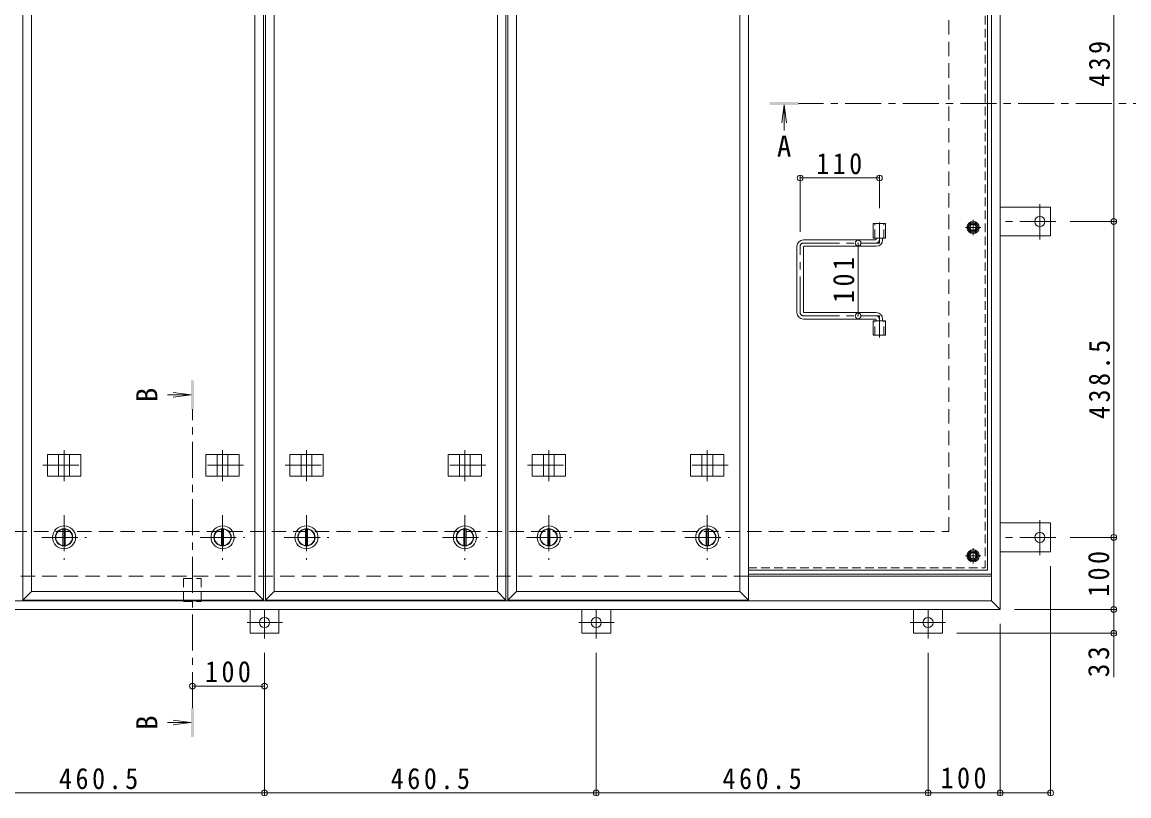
# Model space of a CAD drawing. Units: millimetres at full size, sheet at 1:10. Extents: x -2660 to 2777, y -1962 to 1732.
# Drawn here: x -1641 to -105, y -483 to 591 of the extents above; entities that cross this region are included whole.
import ezdxf
from ezdxf.enums import TextEntityAlignment as Align

# ---------------------------------------------------------------- set-up
doc = ezdxf.new("R2010")
doc.units = ezdxf.units.MM
doc.header["$LTSCALE"] = 10
doc.header["$PDMODE"] = 32
doc.header["$PDSIZE"] = 8
for name, pattern in [('CHAIN1', [8, 5, -1, 1, -1]), ('DASHED1', [1.8, 1.2, -0.6]), ('DASHED2', [3, 2, -1])]:
    doc.linetypes.add(name, pattern=pattern)
for name, color, linetype, lineweight in [('0-1_躯体', 2, 'DASHED2', 9), ('0-2_仕上', 3, 'Continuous', 9), ('0-3_建具', 4, 'Continuous', 9), ('0-5_寸法', 7, 'DASHED1', 9), ('0-6_ハッチ', 6, 'Continuous', 9), ('0-7', 5, 'Continuous', 5), ('0-A', 3, 'CHAIN1', 9), ('0-B', 2, 'Continuous', 9), ('0-C', 2, 'Continuous', 9), ('0-E', 3, 'Continuous', 9), ('0-F', 7, 'Continuous', 9)]:
    doc.layers.add(name, color=color, linetype=linetype, lineweight=lineweight)
doc.styles.add('ＭＳ ゴシック', font='')
doc.styles.get('ＭＳ ゴシック').set_extended_font_data('MS Gothic')

msp = doc.modelspace()

# ---------------------------------------------------------------- linework, layer by layer
at = {"layer": '0-1_躯体'}
for p, q in [((-354.89, -116.56), (-354.89, 1183.44)), ((-2254.89, -116.56), (-354.89, -116.56)), ((-633.29, -178.56), (-2313.89, -178.56))]:
    msp.add_line(p, q, dxfattribs=at)
at = {"layer": '0-1_躯体', "linetype": 'Continuous'}
msp.add_line((-295.89, -178.56), (-633.29, -178.56), dxfattribs=at)
at = {"layer": '0-2_仕上'}
for p, q in [((-1640.09, -211.56), (-1640.09, 1278.44)), ((-1306.09, 1278.44), (-1306.09, -211.56)), ((-1303.69, -211.56), (-1303.69, 1278.44)), ((-969.69, 1278.44), (-969.69, -211.56)), ((-967.29, -211.56), (-967.29, 1278.44)), ((-633.29, 1278.44), (-633.29, -211.56)), ((-1628.09, -199.56), (-1628.09, 1266.44)), ((-1318.09, 1266.44), (-1318.09, -199.56)), ((-1291.69, -199.56), (-1291.69, 1266.44)), ((-981.69, 1266.44), (-981.69, -199.56)), ((-955.29, -199.56), (-955.29, 1266.44)), ((-645.29, 1266.44), (-645.29, -199.56)), ((-460.04, 290.94), (-460.04, 310.94)), ((-460.04, 310.94), (-442.74, 310.94)), ((-442.74, 290.94), (-442.74, 310.94)), ((-460.04, 290.94), (-442.74, 290.94)), ((-460.04, 155.94), (-460.04, 175.94)), ((-460.04, 175.94), (-442.74, 175.94)), ((-442.74, 155.94), (-442.74, 175.94)), ((-460.04, 155.94), (-442.74, 155.94)), ((-1640.09, -211.56), (-1628.09, -199.56)), ((-1318.09, -199.56), (-1628.09, -199.56)), ((-1303.69, -211.56), (-1291.69, -199.56)), ((-981.69, -199.56), (-1291.69, -199.56)), ((-967.29, -211.56), (-955.29, -199.56)), ((-645.29, -199.56), (-955.29, -199.56))]:
    msp.add_line(p, q, dxfattribs=at)
at = {"layer": '0-2_仕上', "color": 4, "linetype": 'CHAIN1'}
for p, q in [((-48.95, 477.81), (-563.58, 477.81)), ((-1404.89, -361.73), (-1404.89, 53.2))]:
    msp.add_line(p, q, dxfattribs=at)
at = {"layer": '0-2_仕上', "color": 4}
for p, q in [((-583.58, 475.81), (-586.84, 451.02)), ((-583.58, 475.81), (-583.58, 440.21)), ((-583.58, 475.81), (-580.32, 451.02)), ((-1406.89, 73.2), (-1439.66, 73.2)), ((-1406.89, 73.2), (-1431.68, 76.46)), ((-1406.89, 73.2), (-1431.68, 69.94)), ((-1406.89, -381.73), (-1439.66, -381.73)), ((-1406.89, -381.73), (-1431.68, -378.47)), ((-1406.89, -381.73), (-1431.68, -385))]:
    msp.add_line(p, q, dxfattribs=at)
at = {"layer": '0-2_仕上', "linetype": 'DASHED1'}
for p, q in [((-457.74, 290.94), (-457.74, 310.94)), ((-445.04, 290.94), (-445.04, 310.94)), ((-457.74, 155.94), (-457.74, 175.94)), ((-445.04, 155.94), (-445.04, 175.94))]:
    msp.add_line(p, q, dxfattribs=at)
at = {"layer": '0-2_仕上'}
for points in [[(-1318.09, -199.56), (-1306.09, -211.56), (-1640.09, -211.56)], [(-981.69, -199.56), (-969.69, -211.56), (-1303.69, -211.56)], [(-645.29, -199.56), (-633.29, -211.56), (-967.29, -211.56)]]:
    msp.add_lwpolyline(points, dxfattribs=at)
at = {"layer": '0-2_仕上', "color": 4}
for points in [[(-603.58, 475.81), (-603.58, 479.81), (-563.58, 475.81), (-563.58, 479.81)], [(-1402.89, 93.2), (-1406.89, 93.2), (-1402.89, 53.2), (-1406.89, 53.2)], [(-1406.89, -401.73), (-1402.89, -401.73), (-1406.89, -361.73), (-1402.89, -361.73)]]:
    msp.add_solid(points, dxfattribs=at)
at = {"layer": '0-3_建具', "color": 2}
for p, q in [((-283.89, -224.56), (-283.89, 1291.44)), ((-295.89, -212.56), (-295.89, 1279.44)), ((-295.89, -178.56), (-633.29, -178.56)), ((-295.89, -212.56), (-2313.89, -212.56)), ((-283.89, -224.56), (-295.89, -212.56)), ((-283.89, -224.56), (-2325.89, -224.56))]:
    msp.add_line(p, q, dxfattribs=at)
at = {"layer": '0-3_建具'}
for p, q in [((-1606.18, -9.56), (-1560.01, -9.56)), ((-1606.18, -39.56), (-1606.18, -9.56)), ((-1590.59, -39.56), (-1590.59, -9.56)), ((-1575.59, -39.56), (-1575.59, -9.56)), ((-1560.01, -39.56), (-1560.01, -9.56)), ((-1340.01, -9.56), (-1386.18, -9.56)), ((-1386.18, -39.56), (-1386.18, -9.56)), ((-1370.59, -39.56), (-1370.59, -9.56)), ((-1355.59, -39.56), (-1355.59, -9.56)), ((-1340.01, -39.56), (-1340.01, -9.56)), ((-1269.78, -9.56), (-1223.61, -9.56)), ((-1269.78, -39.56), (-1269.78, -9.56)), ((-1254.19, -39.56), (-1254.19, -9.56)), ((-1239.19, -39.56), (-1239.19, -9.56)), ((-1223.61, -39.56), (-1223.61, -9.56)), ((-1003.61, -9.56), (-1049.78, -9.56)), ((-1049.78, -39.56), (-1049.78, -9.56)), ((-1034.19, -39.56), (-1034.19, -9.56)), ((-1019.19, -39.56), (-1019.19, -9.56)), ((-1003.61, -39.56), (-1003.61, -9.56)), ((-933.38, -9.56), (-887.21, -9.56)), ((-933.38, -39.56), (-933.38, -9.56)), ((-917.79, -39.56), (-917.79, -9.56)), ((-902.79, -39.56), (-902.79, -9.56)), ((-887.21, -39.56), (-887.21, -9.56)), ((-667.21, -9.56), (-713.38, -9.56)), ((-713.38, -39.56), (-713.38, -9.56)), ((-697.79, -39.56), (-697.79, -9.56)), ((-682.79, -39.56), (-682.79, -9.56)), ((-667.21, -39.56), (-667.21, -9.56)), ((-1606.18, -39.56), (-1560.01, -39.56)), ((-1340.01, -39.56), (-1386.18, -39.56)), ((-1269.78, -39.56), (-1223.61, -39.56)), ((-1003.61, -39.56), (-1049.78, -39.56)), ((-933.38, -39.56), (-887.21, -39.56)), ((-667.21, -39.56), (-713.38, -39.56))]:
    msp.add_line(p, q, dxfattribs=at)
at = {"layer": '0-3_建具', "linetype": 'CHAIN1'}
for p, q in [((-1583.09, -46.68), (-1583.09, -3.44)), ((-1363.09, -46.68), (-1363.09, -3.44)), ((-1246.69, -46.68), (-1246.69, -3.44)), ((-1026.69, -46.68), (-1026.69, -3.44)), ((-910.29, -46.68), (-910.29, -3.44)), ((-690.29, -46.68), (-690.29, -3.44)), ((-1612.5, -24.56), (-1553.68, -24.56)), ((-1333.93, -24.56), (-1392.5, -24.56)), ((-1276.1, -24.56), (-1217.28, -24.56)), ((-997.53, -24.56), (-1056.1, -24.56)), ((-939.7, -24.56), (-880.88, -24.56)), ((-661.13, -24.56), (-719.7, -24.56))]:
    msp.add_line(p, q, dxfattribs=at)
at = {"layer": '0-5_寸法'}
for p, q in [((-1417.19, -181.76), (-1417.19, -213.76)), ((-1417.19, -181.76), (-1392.59, -181.76)), ((-1392.59, -181.76), (-1392.59, -213.76)), ((-1417.19, -213.76), (-1392.59, -213.76))]:
    msp.add_line(p, q, dxfattribs=at)
at = {"layer": '0-6_ハッチ', "linetype": 'CHAIN1'}
for p, q in [((-451.39, 312.32), (-451.39, 283.94)), ((-561.39, 187.45), (-561.39, 279.43)), ((-556.88, 283.94), (-451.39, 283.94)), ((-556.88, 182.94), (-451.39, 182.94)), ((-451.39, 153.05), (-451.39, 182.94))]:
    msp.add_line(p, q, dxfattribs=at)
at = {"layer": '0-6_ハッチ'}
for p, q in [((-565.89, 187.44), (-565.89, 279.44)), ((-456.89, 288.44), (-556.89, 288.44)), ((-556.89, 188.44), (-556.89, 278.44)), ((-555.89, 279.44), (-455.89, 279.44)), ((-455.89, 289.44), (-455.89, 290.94)), ((-446.89, 288.44), (-446.89, 290.94)), ((-555.89, 187.44), (-455.89, 187.44)), ((-456.89, 178.44), (-556.89, 178.44)), ((-455.89, 177.44), (-455.89, 175.94)), ((-446.89, 178.44), (-446.89, 175.94)), ((-633.29, -175.56), (-295.89, -175.56)), ((-633.29, -178.56), (-295.89, -178.56))]:
    msp.add_line(p, q, dxfattribs=at)
for centre, radius, start, end in [((-556.89, 279.44), 9, 90, 180), ((-555.89, 278.44), 1, 90, 180), ((-456.89, 289.44), 1, 270, 0), ((-455.89, 288.44), 9, 270, 0), ((-556.89, 187.44), 9, 180, 270), ((-555.89, 188.44), 1, 180, 270), ((-455.89, 178.44), 9, 0, 90), ((-456.89, 177.44), 1, 0, 90)]:
    msp.add_arc(centre, radius, start, end, dxfattribs=at)
at = {"layer": '0-6_ハッチ', "linetype": 'CHAIN1'}
for centre, radius, start, end in [((-556.88, 279.43), 4.51, 90, 180), ((-455.89, 288.44), 4.5, 270.29569, 0), ((-556.88, 187.45), 4.51, 180, 270), ((-455.89, 178.44), 4.5, 0, 89.70431)]:
    msp.add_arc(centre, radius, start, end, dxfattribs=at)
at = {"layer": '0-7'}
for centre, radius in [((-321.39, 305.61), 5), ((-321.39, 305.61), 4.19), ((-321.39, -150.06), 5), ((-321.39, -150.06), 4.19)]:
    msp.add_circle(centre, radius, dxfattribs=at)
at = {"layer": '0-A', "linetype": 'DASHED1'}
for p in [(-304.59, 707.19), (-633.29, -166.86)]:
    msp.add_line(p, (-304.59, -166.86), dxfattribs=at)
at = {"layer": '0-A', "linetype": 'Continuous'}
for q in [(-301.39, 705.95), (-633.29, -170.06)]:
    msp.add_line((-301.39, -170.06), q, dxfattribs=at)
at = {"layer": '0-A'}
for p, q in [((-321.39, 294.93), (-321.39, 316.29)), ((-310.71, 305.61), (-332.07, 305.61)), ((-310.71, -150.06), (-332.07, -150.06)), ((-321.39, -160.74), (-321.39, -139.38))]:
    msp.add_line(p, q, dxfattribs=at)
at = {"layer": '0-B'}
for p, q in [((-328.89, 305.61), (-325.14, 312.11)), ((-325.14, 312.11), (-317.65, 312.11)), ((-313.89, 305.61), (-317.65, 312.11)), ((-328.89, 305.61), (-325.14, 299.11)), ((-325.14, 299.11), (-317.65, 299.11)), ((-313.89, 305.61), (-317.65, 299.11)), ((-328.89, -150.06), (-325.14, -143.56)), ((-328.89, -150.06), (-325.14, -156.56)), ((-325.14, -143.56), (-317.65, -143.56)), ((-313.89, -150.06), (-317.65, -143.56)), ((-313.89, -150.06), (-317.65, -156.56)), ((-325.14, -156.56), (-317.65, -156.56))]:
    msp.add_line(p, q, dxfattribs=at)
for centre, radius in [((-321.39, 305.61), 8.5), ((-321.39, 305.61), 6.5), ((-321.39, -150.06), 8.5), ((-321.39, -150.06), 6.5)]:
    msp.add_circle(centre, radius, dxfattribs=at)
at = {"layer": '0-C', "linetype": 'CHAIN1'}
for p, q in [((-1583.09, -93.56), (-1583.09, -155.56)), ((-1363.09, -93.56), (-1363.09, -155.56)), ((-1246.69, -93.56), (-1246.69, -155.56)), ((-1026.69, -93.56), (-1026.69, -155.56)), ((-910.29, -93.56), (-910.29, -155.56)), ((-690.29, -93.56), (-690.29, -155.56)), ((-1614.09, -124.56), (-1552.09, -124.56)), ((-1394.09, -124.56), (-1332.34, -124.56)), ((-1277.69, -124.56), (-1215.69, -124.56)), ((-1057.69, -124.56), (-995.94, -124.56)), ((-941.29, -124.56), (-879.29, -124.56)), ((-721.29, -124.56), (-659.54, -124.56))]:
    msp.add_line(p, q, dxfattribs=at)
at = {"layer": '0-C'}
for p, q in [((-1584.59, -135.96), (-1584.59, -113.16)), ((-1581.59, -135.96), (-1581.59, -113.16)), ((-1364.59, -135.96), (-1364.59, -113.16)), ((-1361.59, -135.96), (-1361.59, -113.16)), ((-1248.19, -135.96), (-1248.19, -113.16)), ((-1245.19, -135.96), (-1245.19, -113.16)), ((-1028.19, -135.96), (-1028.19, -113.16)), ((-1025.19, -135.96), (-1025.19, -113.16)), ((-911.79, -135.96), (-911.79, -113.16)), ((-908.79, -135.96), (-908.79, -113.16)), ((-691.79, -135.96), (-691.79, -113.16)), ((-688.79, -135.96), (-688.79, -113.16))]:
    msp.add_line(p, q, dxfattribs=at)
for centre, radius in [((-1583.09, -124.56), 16), ((-1583.09, -124.56), 12), ((-1583.09, -124.56), 11.5), ((-1363.09, -124.56), 16), ((-1363.09, -124.56), 12), ((-1363.09, -124.56), 11.5), ((-1246.69, -124.56), 16), ((-1246.69, -124.56), 12), ((-1246.69, -124.56), 11.5), ((-1026.69, -124.56), 16), ((-1026.69, -124.56), 12), ((-1026.69, -124.56), 11.5), ((-910.29, -124.56), 16), ((-910.29, -124.56), 12), ((-910.29, -124.56), 11.5), ((-690.29, -124.56), 16), ((-690.29, -124.56), 12), ((-690.29, -124.56), 11.5)]:
    msp.add_circle(centre, radius, dxfattribs=at)
at = {"layer": '0-E', "linetype": 'CHAIN1'}
for p, q in [((-228.69, 289.1), (-228.69, 337.99)), ((-206.53, 313.94), (-283.89, 313.94)), ((-228.69, -149.4), (-228.69, -100.51)), ((-206.53, -124.56), (-283.89, -124.56)), ((-1304.89, -264.92), (-1304.89, -224.76)), ((-844.39, -264.92), (-844.39, -224.76)), ((-383.89, -264.92), (-383.89, -224.76)), ((-1280.05, -242.76), (-1328.94, -242.76)), ((-819.55, -242.76), (-868.44, -242.76)), ((-408.73, -242.76), (-359.85, -242.76))]:
    msp.add_line(p, q, dxfattribs=at)
at = {"layer": '0-E'}
for p, q in [((-283.89, 333.94), (-213.69, 333.94)), ((-213.69, 293.94), (-213.69, 333.94)), ((-283.89, 293.94), (-213.69, 293.94)), ((-283.89, -104.56), (-213.69, -104.56)), ((-213.69, -144.56), (-213.69, -104.56)), ((-283.89, -144.56), (-213.69, -144.56)), ((-1324.89, -224.56), (-1324.89, -257.76)), ((-1284.89, -224.56), (-1284.89, -257.76)), ((-864.39, -224.56), (-864.39, -257.76)), ((-824.39, -224.56), (-824.39, -257.76)), ((-403.89, -224.56), (-403.89, -257.76)), ((-363.89, -224.56), (-363.89, -257.76)), ((-1284.89, -257.76), (-1324.89, -257.76)), ((-824.39, -257.76), (-864.39, -257.76)), ((-403.89, -257.76), (-363.89, -257.76))]:
    msp.add_line(p, q, dxfattribs=at)
for centre in [(-228.69, 313.94), (-228.69, -124.56), (-1304.89, -242.76), (-844.39, -242.76), (-383.89, -242.76)]:
    msp.add_circle(centre, 7, dxfattribs=at)
at = {"layer": '0-F'}
for p, q in [((-126.12, 313.94), (-126.12, 752.94)), ((-561.39, 377.27), (-561.39, 299.43)), ((-561.39, 374.27), (-451.39, 374.27)), ((-451.39, 377.27), (-451.39, 332.32)), ((-123.12, 313.94), (-186.53, 313.94)), ((-126.12, -124.56), (-126.12, 313.94)), ((-480.98, 283.94), (-480.98, 182.94)), ((-123.12, -124.56), (-186.53, -124.56)), ((-126.12, -124.56), (-126.12, -224.56)), ((-213.69, -482.39), (-213.69, -164.56)), ((-123.12, -224.56), (-263.89, -224.56)), ((-126.12, -224.56), (-126.12, -257.76)), ((-283.89, -482.39), (-283.89, -244.56)), ((-123.12, -257.76), (-343.89, -257.76)), ((-126.12, -257.76), (-126.12, -318.77)), ((-1304.89, -482.39), (-1304.89, -284.92)), ((-844.39, -482.39), (-844.39, -284.92)), ((-383.89, -482.39), (-383.89, -284.92)), ((-1304.89, -331.02), (-1404.89, -331.02)), ((-1765.39, -479.39), (-1304.89, -479.39)), ((-1304.89, -479.39), (-844.39, -479.39)), ((-844.39, -479.39), (-383.89, -479.39)), ((-383.89, -479.39), (-283.89, -479.39)), ((-283.89, -479.39), (-213.69, -479.39))]:
    msp.add_line(p, q, dxfattribs=at)
for p in [(-561.39, 374.27), (-451.39, 374.27), (-126.12, 313.94), (-480.98, 283.94), (-480.98, 182.94), (-126.12, -124.56), (-126.12, -224.56), (-126.12, -257.76), (-1404.89, -331.02), (-1304.89, -331.02), (-1304.89, -479.39), (-844.39, -479.39), (-383.89, -479.39), (-283.89, -479.39), (-213.69, -479.39)]:
    msp.add_point(p, dxfattribs=at)

# ---------------------------------------------------------------- texts
at = {"layer": '0-5_寸法', "color": 2, "style": 'ＭＳ ゴシック'}
msp.add_text('A', height=29.33, dxfattribs=at).set_placement((-593.58, 395.11), align=Align.BOTTOM_LEFT)
for p in [(-1444.76, 63.2), (-1444.76, -391.73)]:
    msp.add_text('B', height=29.33, rotation=90, dxfattribs=at).set_placement(p, align=Align.BOTTOM_LEFT)
at = {"layer": '0-F', "color": 2, "char_height": 29.33, "attachment_point": 7, "rotation": 90, "style": 'ＭＳ ゴシック'}
for s, insert in [('\\T1.27;\\W0.9;439', (-131.12, 500.94)), ('\\T1.27;\\W0.9;101', (-485.98, 200.94)), ('\\T1.28;\\W0.9;438.5', (-131.12, 39.69)), ('\\T1.27;\\W0.9;100', (-132.12, -207.06)), ('\\T1.27;\\W0.95;33', (-132.12, -318.77))]:
    msp.add_mtext(s, dxfattribs=dict(at, insert=insert))
at = {"layer": '0-F', "color": 2, "char_height": 29.33, "attachment_point": 7, "style": 'ＭＳ ゴシック'}
for s, insert in [('\\T1.27;\\W0.9;110', (-538.89, 379.27)), ('\\T1.27;\\W0.9;100', (-1387.39, -326.02)), ('\\T1.28;\\W0.9;460.5', (-1590.14, -474.39)), ('\\T1.28;\\W0.9;460.5', (-1129.64, -474.39)), ('\\T1.28;\\W0.9;460.5', (-669.14, -474.39)), ('\\T1.27;\\W0.9;100', (-366.39, -473.39))]:
    msp.add_mtext(s, dxfattribs=dict(at, insert=insert))

doc.saveas('drawing.dxf')
